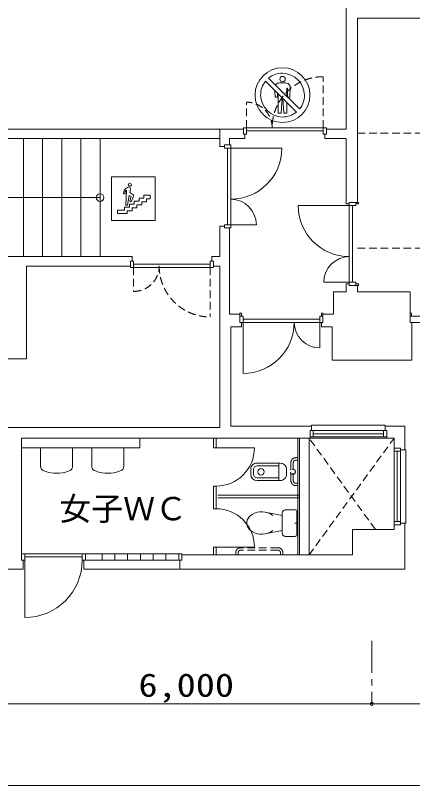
# Model space of a CAD drawing. Units: millimetres, scale not verified. Extents: x -9667 to 46333, y -21917 to 17470.
# Drawn here: x -2247 to 3975, y -21730 to -9648 of the extents above; entities that cross this region are included whole.
import ezdxf
from ezdxf.enums import TextEntityAlignment as Align

# ---------------------------------------------------------------- set-up
doc = ezdxf.new("R2010")
doc.units = ezdxf.units.MM
doc.header["$LTSCALE"] = 100
doc.linetypes.add('CHAIN1', pattern=[8, 5, -1, 1, -1])
doc.linetypes.add('DASHED1', pattern=[1.8, 1.2, -0.6])
for name, color, linetype, lineweight in [('0-0', 7, 'Continuous', 18), ('0-1', 4, 'DASHED1', 18), ('1-0', 4, 'Continuous', 18), ('2-0', 7, 'Continuous', 18), ('F-F', 7, 'Continuous', 18)]:
    doc.layers.add(name, color=color, linetype=linetype, lineweight=lineweight)
doc.styles.add('HGｺﾞｼｯｸE', font='')
doc.styles.add('ＭＳ ゴシック', font='')
doc.styles.get('HGｺﾞｼｯｸE').set_extended_font_data('HGｺﾞｼｯｸE')
doc.styles.get('ＭＳ ゴシック').set_extended_font_data('MS Gothic')

msp = doc.modelspace()

# ---------------------------------------------------------------- linework, layer by layer
at = {"layer": '0-0'}
for p, q in [((2934, -11429.9), (2934, -8501.4)), ((3114.2, -9692.6), (3114.2, -12581.3)), ((3114.2, -9692.6), (4370.7, -9692.6)), ((956.7, -11429.9), (-8279.3, -11429.9)), ((956.7, -11705.2), (956.7, -11429.9)), ((956.7, -11429.9), (1324.6, -11429.9)), ((1324.6, -11409.9), (1374.7, -11409.9)), ((1324.6, -11409.9), (1324.6, -11510)), ((1324.6, -11510), (1324.6, -11429.9)), ((1374.7, -11510), (1374.7, -11409.9)), ((2576.1, -11409.9), (1374.7, -11409.9)), ((2576.1, -11459.9), (1374.7, -11459.9)), ((2576.1, -11510), (2576.1, -11409.9)), ((2576.1, -11409.9), (2626.1, -11409.9)), ((2626.1, -11510), (2626.1, -11409.9)), ((2626.1, -11429.9), (2934, -11429.9)), ((956.7, -11580.1), (-8279.3, -11580.1)), ((-2122, -13432.3), (-2122, -11580.1)), ((-1821.6, -13432.3), (-1821.6, -11580.1)), ((-1521.3, -13432.3), (-1521.3, -11580.1)), ((-1220.9, -13432.3), (-1220.9, -11580.1)), ((-920.6, -13432.3), (-920.6, -11580.1)), ((1106.8, -11680.2), (1106.8, -11580.1)), ((1106.8, -11580.1), (1349.6, -11580.1)), ((1349.6, -11510), (1324.6, -11510)), ((1324.6, -11510), (1374.7, -11510)), ((1349.6, -11510), (1349.6, -11580.1)), ((2576.1, -11510), (2626.1, -11510)), ((2601.1, -11510), (2601.1, -11580.1)), ((2601.1, -11580.1), (2934, -11580.1)), ((2934, -11580.1), (2934, -12606.3)), ((1026.7, -11705.2), (956.7, -11705.2)), ((1026.7, -11730.2), (1026.7, -11680.2)), ((1026.7, -11680.2), (1126.9, -11680.2)), ((1026.7, -11680.2), (1106.8, -11680.2)), ((1026.7, -11705.2), (1026.7, -11680.2)), ((1126.9, -11730.2), (1126.9, -11680.2)), ((1026.7, -11730.2), (1126.9, -11730.2)), ((1076.8, -11730.2), (1076.8, -12931.7)), ((1126.9, -11730.2), (1927.8, -11730.2)), ((1126.9, -11730.2), (1126.9, -12931.7)), ((-920.6, -12506.2), (-2422.4, -12506.2)), ((2984.1, -12631.3), (2183.1, -12631.3)), ((2984.1, -12606.3), (2934, -12606.3)), ((2984.1, -12631.3), (2984.1, -12581.3)), ((2984.1, -12631.3), (2984.1, -13832.8)), ((3084.2, -12631.3), (2984.1, -12631.3)), ((3034.1, -12631.3), (3034.1, -13832.8)), ((3084.2, -12581.3), (3129.2, -12581.3)), ((3084.2, -12606.3), (3129.2, -12606.3)), ((3129.2, -12581.3), (3129.2, -12606.3)), ((1026.7, -12956.7), (956.7, -12956.7)), ((956.7, -13432.3), (956.7, -12956.7)), ((1026.7, -12931.7), (1126.9, -12931.7)), ((1026.7, -12981.7), (1026.7, -12931.7)), ((1026.7, -12956.7), (1026.7, -12981.7)), ((1126.9, -12981.7), (1026.7, -12981.7)), ((1026.7, -12981.7), (1106.8, -12981.7)), ((1106.8, -12981.7), (1106.8, -14333.3)), ((1126.9, -12931.7), (1527.3, -12931.7)), ((1126.9, -12981.7), (1126.9, -12931.7)), ((-2222.1, -13432.3), (-2422.4, -13432.3)), ((-420, -13432.3), (-2222.1, -13432.3)), ((-445, -13502.4), (-395, -13502.4)), ((-445, -13602.5), (-445, -13502.4)), ((-420, -13502.4), (-420, -13432.3)), ((-395, -13502.4), (-395, -13602.5)), ((806.5, -13502.4), (806.5, -13602.5)), ((806.5, -13502.4), (856.5, -13502.4)), ((831.5, -13502.4), (856.5, -13502.4)), ((856.5, -13502.4), (856.5, -13582.4)), ((856.5, -13502.4), (856.5, -13602.5)), ((-2071.9, -13582.4), (-445, -13582.4)), ((-2071.9, -13982.9), (-2071.9, -13582.4)), ((-445, -13602.5), (-395, -13602.5)), ((806.5, -13552.4), (-395, -13552.4)), ((806.5, -13602.5), (-395, -13602.5)), ((806.5, -13602.5), (856.5, -13602.5)), ((856.5, -13582.4), (956.7, -13582.4)), ((956.7, -13582.4), (956.7, -16110.5)), ((2984.1, -13832.8), (2583.6, -13832.8)), ((2984.1, -13857.8), (2934, -13857.8)), ((2934, -13857.8), (2934, -13982.9)), ((3084.2, -13832.8), (2984.1, -13832.8)), ((2984.1, -13832.8), (2984.1, -13882.8)), ((3084.2, -13857.8), (3129.2, -13857.8)), ((3084.2, -13882.8), (3129.2, -13882.8)), ((3114.2, -13882.8), (3114.2, -13982.9)), ((3129.2, -13882.8), (3129.2, -13857.8)), ((-2071.9, -13982.9), (-2071.9, -15034.2)), ((2733.8, -14333.3), (2733.8, -13982.9)), ((2733.8, -13982.9), (2934, -13982.9)), ((3935.2, -13982.9), (3114.2, -13982.9)), ((3935.2, -13982.9), (3935.2, -14463.5)), ((1106.8, -14333.3), (1269.5, -14333.3)), ((1269.5, -14318.3), (1294.6, -14318.3)), ((1269.5, -14363.4), (1269.5, -14318.3)), ((1294.6, -14363.4), (1294.6, -14318.3)), ((1319.6, -14363.4), (1319.6, -14463.5)), ((2521, -14363.4), (2521, -14463.5)), ((2546, -14363.4), (2546, -14318.3)), ((2571.1, -14318.3), (2546, -14318.3)), ((2571.1, -14363.4), (2571.1, -14318.3)), ((2733.8, -14333.3), (2571.1, -14333.3)), ((3935.2, -14363.4), (7439.4, -14363.4)), ((1319.6, -14463.5), (1269.5, -14463.5)), ((1294.6, -14463.5), (1294.6, -14533.6)), ((1319.6, -14413.5), (2521, -14413.5)), ((1319.6, -14463.5), (1319.6, -15264.5)), ((1319.6, -14463.5), (2521, -14463.5)), ((2521, -14463.5), (2521, -14864)), ((2521, -14463.5), (2571.1, -14463.5)), ((2546, -14463.5), (2546, -14533.6)), ((3935.2, -14463.5), (7439.4, -14463.5)), ((1126.9, -16090.5), (1126.9, -14533.6)), ((1126.9, -14533.6), (1294.6, -14533.6)), ((2713.7, -14533.6), (2546, -14533.6)), ((2713.7, -15054.2), (2713.7, -14533.6)), ((-2071.9, -15034.2), (-3273.4, -15034.2)), ((2713.7, -15054.2), (3965.2, -15054.2)), ((956.7, -16110.5), (-8279.3, -16110.5)), ((2393.4, -16090.5), (1126.9, -16090.5)), ((2393.4, -16160.5), (2368.3, -16160.5)), ((2393.4, -16075.4), (2393.4, -16160.5)), ((2393.4, -16075.4), (3544.7, -16075.4)), ((2393.4, -16160.5), (2393.4, -16090.5)), ((3519.7, -16160.5), (2418.4, -16160.5)), ((3544.7, -16075.4), (3544.7, -16160.5)), ((3544.7, -16160.5), (3544.7, -16090.5)), ((3855.1, -16090.5), (3544.7, -16090.5)), ((3544.7, -16160.5), (3569.8, -16160.5)), ((3569.8, -16160.5), (3569.8, -16280.7)), ((3855.1, -16460.9), (3855.1, -16090.5)), ((-2152, -16280.7), (2368.3, -16280.7)), ((-2152, -17592.2), (-2152, -16280.7)), ((-2152, -16430.9), (-2152, -16280.7)), ((-299.8, -16430.9), (-299.8, -16280.7)), ((856.5, -16430.9), (856.5, -16285.7)), ((896.6, -16430.9), (896.6, -16285.7)), ((2178.1, -18112.8), (2178.1, -16280.7)), ((2203.1, -18112.8), (2203.1, -16280.7)), ((2353.3, -18112.8), (2353.3, -16280.7)), ((2418.4, -16260.7), (2368.3, -16260.7)), ((3519.7, -16210.6), (2418.4, -16210.6)), ((3519.7, -16260.7), (2418.4, -16260.7)), ((3569.8, -16280.7), (3684.9, -16280.7)), ((3684.9, -16280.7), (3684.9, -16435.9)), ((-2152, -16430.9), (-299.8, -16430.9)), ((-1851.7, -16430.9), (-1851.7, -16723.2)), ((-1351.1, -16430.9), (-1851.7, -16430.9)), ((-1351.1, -16430.9), (-1351.1, -16723.2)), ((-1050.7, -16430.9), (-1050.7, -16723.2)), ((-550.1, -16430.9), (-1050.7, -16430.9)), ((-550.1, -16430.9), (-550.1, -16723.2)), ((856.5, -16430.9), (896.6, -16430.9)), ((896.6, -16430.9), (1497.3, -16430.9)), ((3684.9, -16435.9), (3785, -16435.9)), ((3684.9, -17587.2), (3684.9, -16485.9)), ((3735, -17587.2), (3735, -16485.9)), ((3785, -16460.9), (3785, -16435.9)), ((3785, -16460.9), (3855.1, -16460.9)), ((3870.1, -16460.9), (3785, -16460.9)), ((3785, -17587.2), (3785, -16485.9)), ((1899.9, -16670.4), (1539.5, -16670.4)), ((1879.9, -16670.4), (1879.9, -16945.7)), ((1439.4, -16845.6), (1439.4, -16770.5)), ((1484.4, -16845.6), (1484.4, -16770.5)), ((1879.9, -16715.5), (1539.5, -16715.5)), ((2000.1, -16770.5), (2000.1, -16845.6)), ((1879.9, -16900.7), (1539.5, -16900.7)), ((856.5, -17031.6), (896.6, -17031.6)), ((856.5, -17031.6), (856.5, -17387)), ((896.6, -17031.6), (896.6, -17387)), ((1899.9, -16945.7), (1539.5, -16945.7)), ((921.6, -17176.7), (2203.1, -17176.7)), ((921.6, -17216.8), (2203.1, -17216.8)), ((856.5, -17387), (896.6, -17387)), ((1664.4, -17439.4), (1931, -17492)), ((1931, -17771.1), (1931, -17452)), ((1981.1, -17401.9), (2141.2, -17401.9)), ((2161.3, -17801.1), (2161.3, -17421.9)), ((-2152, -18192.9), (-2152, -17592.2)), ((2161.3, -17610.9), (2131.2, -17610.9)), ((3684.9, -17637.3), (3684.9, -17712.4)), ((3785, -17612.3), (3855.1, -17612.3)), ((3855.1, -18333.1), (3855.1, -17612.3)), ((1664.4, -17782.4), (1931, -17729.8)), ((3684.9, -17712.4), (3034.1, -17712.4)), ((3034.1, -17712.4), (3034.1, -18112.8)), ((1981.1, -17821.2), (2141.2, -17821.2)), ((856.5, -17987.7), (896.6, -17987.7)), ((856.5, -17987.7), (856.5, -18112.8)), ((896.6, -17987.7), (896.6, -18112.8)), ((896.6, -17987.7), (1497.3, -17987.7)), ((-2102, -18092.8), (-2152, -18092.8)), ((-2127, -18092.8), (-2152, -18092.8)), ((-2152, -18192.9), (-2152, -18092.8)), ((-2152, -18112.8), (-2152, -18192.9)), ((-2102, -18192.9), (-2102, -18092.8)), ((-1200.9, -18092.8), (-2102, -18092.8)), ((-1200.9, -18192.9), (-1200.9, -18092.8)), ((-1150.8, -18092.8), (-1150.8, -18192.9)), ((-890.5, -18192.9), (-890.5, -18092.8)), ((-690.3, -18192.9), (-690.3, -18092.8)), ((-490.1, -18192.9), (-490.1, -18092.8)), ((-289.8, -18192.9), (-289.8, -18092.8)), ((-89.6, -18192.9), (-89.6, -18092.8)), ((110.7, -18192.9), (110.7, -18092.8)), ((310.9, -18192.9), (310.9, -18092.8)), ((361, -18192.9), (361, -18092.8)), ((-2127, -18192.9), (-2152, -18192.9)), ((-2102, -18192.9), (-2152, -18192.9)), ((-2152, -18192.9), (-2127, -18192.9)), ((-2127, -18192.9), (-2127, -18333.1)), ((-1200.9, -18142.9), (-2102, -18142.9)), ((-2102, -18192.9), (-2102, -19094)), ((-1200.9, -18192.9), (-1150.8, -18192.9)), ((-1175.9, -18192.9), (-1150.8, -18192.9)), ((-1150.8, -18192.9), (361, -18192.9)), ((361, -18192.9), (330.9, -18192.9)), ((330.9, -18333.1), (330.9, -18192.9)), ((-3218.3, -18333.1), (-2127, -18333.1)), ((330.9, -18333.1), (3855.1, -18333.1))]:
    msp.add_line(p, q, dxfattribs=at)
at = {"layer": '0-0', "linetype": 'DASHED1'}
for p, q in [((2576.1, -11409.9), (2576.1, -10608.9)), ((1374.7, -11409.9), (1374.7, -11009.4)), ((-395, -13602.5), (-395, -13977.9)), ((806.5, -13602.5), (806.5, -14378.4)), ((2353.3, -18112.8), (3684.9, -16280.7)), ((3393.9, -17712.4), (2353.3, -16280.7)), ((2069, -16661.8), (2069, -16948.1)), ((2107, -16948.1), (2107, -16661.8)), ((2145.1, -16623.8), (2178.1, -16623.8)), ((2145.1, -17024.2), (2178.1, -17024.2)), ((1867.4, -17998.7), (1280.7, -17998.7)), ((1204.7, -18074.8), (1204.6, -18107.8)), ((1242.7, -18074.8), (1242.7, -18107.8)), ((1867.4, -18036.7), (1280.7, -18036.7)), ((1905.5, -18074.8), (1905.5, -18107.8)), ((1943.5, -18074.8), (1943.5, -18107.8))]:
    msp.add_line(p, q, dxfattribs=at)
at = {"layer": '0-0'}
for points in [[(2601.1, -11510), (2626.1, -11510), (2626.1, -11429.9)], [(3084.2, -12631.3), (3084.2, -12581.3), (2984.1, -12581.3)], [(2984.1, -12606.3), (2984.1, -12581.3), (3114.2, -12581.3)], [(-420, -13502.4), (-445, -13502.4), (-445, -13582.4)], [(831.5, -13502.4), (831.5, -13432.3), (956.7, -13432.3)], [(3084.2, -13832.8), (3084.2, -13882.8), (2984.1, -13882.8)], [(2984.1, -13857.8), (2984.1, -13882.8), (3114.2, -13882.8)], [(1294.6, -14463.5), (1269.5, -14463.5), (1269.5, -14333.3)], [(1319.6, -14363.4), (1269.5, -14363.4), (1269.5, -14463.5)], [(2521, -14363.4), (2571.1, -14363.4), (2571.1, -14463.5)], [(2546, -14463.5), (2571.1, -14463.5), (2571.1, -14333.3)], [(3965.2, -15054.2), (3965.2, -14463.5), (3935.2, -14463.5)], [(2368.3, -16160.5), (2418.4, -16160.5), (2418.4, -16260.7)], [(2368.3, -16260.7), (2368.3, -16160.5), (2368.3, -16280.7), (3569.8, -16280.7)], [(3870.1, -16460.9), (3870.1, -17612.3), (3785, -17612.3)], [(3785, -17612.3), (3785, -17637.3), (3684.9, -17637.3)], [(-1200.9, -18092.8), (-1150.8, -18092.8), (-1175.9, -18092.8)], [(-1150.8, -18192.9), (-1150.8, -18092.8), (361, -18092.8)], [(3034.1, -18112.8), (361, -18112.8), (361, -18192.9)], [(-1175.9, -18192.9), (-1175.9, -18333.1), (330.9, -18333.1)]]:
    msp.add_lwpolyline(points, dxfattribs=at)
for points in [[(3935.2, -14363.4), (3960.2, -14363.4), (3960.2, -14318.3), (3935.2, -14318.3)], [(3569.8, -16260.7), (3519.7, -16260.7), (3519.7, -16160.5), (3569.8, -16160.5)], [(3684.9, -16485.9), (3684.9, -16435.9), (3785, -16435.9), (3785, -16485.9)], [(3684.9, -17637.3), (3684.9, -17587.2), (3785, -17587.2), (3785, -17637.3)]]:
    msp.add_lwpolyline(points, close=True, dxfattribs=at)
at = {"layer": '0-0', "linetype": 'DASHED1'}
for points in [[(2145.1, -16585.7), (2178.1, -16585.7), (2178.1, -16623.8)], [(2145.1, -16986.2), (2178.1, -16986.2), (2178.1, -17024.2)]]:
    msp.add_lwpolyline(points, dxfattribs=at)
at = {"layer": '0-0'}
for centre, radius in [((-920.6, -12506.2), 59.8), ((1599.6, -16808.1), 50.1)]:
    msp.add_circle(centre, radius, dxfattribs=at)
at = {"layer": '0-0', "linetype": 'DASHED1'}
msp.add_circle((2100.2, -16808.1), 40, dxfattribs=at)
for centre, radius, start, end in [((2576.1, -11409.9), 801, 90, 180), ((1374.7, -11409.9), 400.5, 0, 90), ((-395, -13577.4), 400.5, 270, 0), ((806.5, -13577.4), 801, 180, 270), ((2145.1, -16661.8), 76.1, 89.99995, 180.00015), ((2145.1, -16661.8), 38, 89.99995, 180.00015), ((2145.1, -16948.1), 76.1, 180.00015, 270.00011), ((2145.1, -16948.1), 38, 180.00015, 270.00011), ((1280.7, -18074.8), 76.1, 89.99994, 179.99959), ((1867.4, -18074.8), 76.1, 359.99974, 89.99994), ((1280.7, -18074.8), 38, 89.99994, 179.99959), ((1867.4, -18074.8), 38, 359.99974, 89.99994)]:
    msp.add_arc(centre, radius, start, end, dxfattribs=at)
at = {"layer": '0-0'}
for centre, radius, start, end in [((1126.9, -11730.2), 801, 270, 0), ((1126.9, -12931.7), 400.5, 0, 90), ((2984.1, -12631.3), 801, 180, 270), ((2984.1, -13832.8), 400.5, 90, 180), ((1319.6, -14463.5), 801, 270, 0), ((2521, -14463.5), 400.5, 180, 270), ((896.6, -16430.9), 600.7, 270, 0), ((1539.5, -16770.5), 100.1, 89.99995, 180.00015), ((1899.9, -16770.5), 100.1, 0.00031, 89.99995), ((-1781.6, -16723.2), 70.1, 180.00026, 243.1427), ((-1632.3, -16428.5), 400.5, 243.14244, 261.10791), ((-1570.4, -16428.5), 400.5, 278.89207, 296.85754), ((-1421.2, -16723.2), 70.1, 296.85728, 359.99973), ((-980.7, -16723.2), 70.1, 180.00026, 243.1427), ((-831.4, -16428.5), 400.5, 243.14244, 261.10791), ((-769.5, -16428.5), 400.5, 278.89207, 296.85754), ((-620.2, -16723.2), 70.1, 296.85728, 359.99973), ((1539.5, -16770.5), 55.1, 89.99995, 180.00015), ((-1601.4, -16230.6), 600.7, 261.10794, 278.89204), ((-800.4, -16230.6), 600.7, 261.10794, 278.89204), ((1539.5, -16845.6), 100.1, 180.00015, 270.00011), ((1539.5, -16845.6), 55.1, 180.00015, 270.00011), ((1899.9, -16845.6), 100.1, 270.00011, 0.00031), ((896.6, -17987.7), 600.7, 0, 90), ((1564.3, -17634.7), 190.2, 123.33, 159.67999), ((1610.6, -17731), 296.6, 53.80998, 120.43999), ((1981.1, -17452), 48.8, 90, 180), ((2141.3, -17421.9), 18.8, 0, 90), ((1515.5, -17610.9), 136.4, 161.86, 198.14), ((1564.3, -17587.1), 190.2, 200.32001, 236.67), ((1610.6, -17490.8), 296.6, 239.56, 306.19), ((1981.1, -17771.1), 48.8, 180, 270), ((2141.2, -17801.1), 18.8, 270, 0), ((-2102, -18192.9), 901.1, 270, 0)]:
    msp.add_arc(centre, radius, start, end, dxfattribs=at)
at = {"layer": '0-1'}
for p, q in [((3114.2, -9692.6), (18452.5, -9692.6)), ((3114.2, -11494.7), (18452.5, -11494.7)), ((3114.2, -13296.9), (18452.5, -13296.9))]:
    msp.add_line(p, q, dxfattribs=at)
at = {"layer": '1-0', "linetype": 'CHAIN1'}
msp.add_line((3334.5, -19460), (3334.5, -20447.2), dxfattribs=at)
at = {"layer": '1-0'}
for p, q in [((-2672.7, -20447.2), (3334.5, -20447.2)), ((3334.5, -20447.2), (9341.6, -20447.2))]:
    msp.add_line(p, q, dxfattribs=at)
msp.add_circle((3334.5, -20447.2), 25, dxfattribs=at)
at = {"layer": '2-0'}
for p, q in [((1720, -10631.2), (1828.2, -10739.6)), ((2052.1, -10930.4), (2060, -10782.2))]:
    msp.add_line(p, q, dxfattribs=at)
for points in [[(1959.3, -11183.6), (1943.1, -10951.8), (1933.4, -10942), (1916.4, -11183.6), (1869.2, -11183.6), (1869.2, -10877.8), (1858.5, -10867.2), (1858.5, -10930.4), (1823.7, -10930.4), (1818.1, -10826.8), (1671.5, -10680.2)], [(1828.2, -10739.6), (2006.5, -10917.8), (2006.5, -10788.8), (2017.2, -10788.8), (2017.2, -10928.4), (2019, -10930.4), (2052.1, -10930.4)], [(2060, -10782.2), (2052.1, -10930.4), (2019, -10930.4), (2204.5, -11115.8)], [(2155.6, -11164.2), (2006.5, -11015.2), (2006.5, -11183.6), (1959.3, -11183.6)], [(-553.4, -12436.3), (-553, -12444.4), (-531.9, -12448), (-531.9, -12446.5)], [(-506.1, -12390.4), (-518.3, -12622.6), (-491.4, -12622.6), (-462.7, -12474.7), (-436, -12487), (-454.4, -12555.1), (-435.2, -12574.3), (-395.1, -12488.5), (-392.8, -12477.7)], [(-452.5, -12338.5), (-456, -12335.8), (-456.5, -12335.8)], [(-405.4, -12456.1), (-453.6, -12428.5), (-449, -12405.1)]]:
    msp.add_lwpolyline(points, dxfattribs=at)
for points in [[(1858.5, -10930.4), (1858.5, -10867.2), (1818.1, -10826.8), (1823.7, -10930.4)], [(2006.5, -10788.8), (2006.5, -10917.8), (2017.2, -10928.4), (2017.2, -10788.8)], [(1916.4, -11183.6), (1933.4, -10942), (1869.2, -10877.8), (1869.2, -11183.6)], [(1959.3, -11183.6), (2006.5, -11183.6), (2006.5, -11015.2), (1943.1, -10951.8)], [(2019, -10930.4), (2017.2, -10928.4), (2017.2, -10930.4)], [(-57.1, -12863.5), (-739.6, -12863.5), (-739.6, -12181), (-57.1, -12181)], [(-136.5, -12469.9), (-233.4, -12469.9), (-233.4, -12516.4), (-309.9, -12516.4), (-309.9, -12563.2), (-386.2, -12563.2), (-386.2, -12609.4), (-462.4, -12609.4), (-462.4, -12655.6), (-538.7, -12655.6), (-538.7, -12702.1), (-649.1, -12702.1), (-649.1, -12757.9), (-496.6, -12757.9), (-496.6, -12711.4), (-420.3, -12711.4), (-420.3, -12664.9), (-344, -12664.9), (-344, -12618.4), (-267.9, -12618.4), (-267.9, -12572.2), (-191.5, -12572.2), (-191.5, -12525.7), (-136.5, -12525.7)]]:
    msp.add_lwpolyline(points, close=True, dxfattribs=at)
for centre, radius, start, end in [((1937.9, -10897.9), 430.3, 90.01331, 180.01066), ((1937.8, -10897.9), 430.3, 359.99201, 89.98935), ((1939.7, -10900.6), 347.6, 90.17441, 129.18968), ((1939.5, -10648.9), 44.6, 92.06739, 177.98594), ((1936.2, -10648.9), 44.6, 2.02021, 87.81967), ((1925.4, -10910.3), 357.6, 2.10521, 87.88481), ((1941, -10898.2), 346.8, 141.02952, 179.82214), ((1886.8, -10777.4), 69.7, 101.00287, 147.14539), ((1937.8, -11062.4), 359.3, 89.98013, 100.30929), ((1939.4, -10645.7), 44.5, 182.1377, 268.07609), ((1936.2, -10645.6), 44.5, 272.10635, 357.78666), ((1938.7, -11053.6), 350.4, 79.56016, 90.14089), ((1987, -10780.3), 73, 358.57678, 77.97511), ((1937.8, -10897.9), 430.2, 180.00266, 270.00001), ((1951.8, -10884), 357.8, 182.10188, 267.88148), ((1937.9, -10897.9), 430.2, 269.99733, 359.99468), ((1934.9, -10896), 347.8, 320.81515, 359.80815), ((1937.6, -10895.8), 345.8, 270.16395, 309.09017), ((-454.2, -12304.2), 26.3, 92.29837, 177.66072), ((-454, -12301.9), 26.4, 182.59799, 267.44292), ((-456.1, -12304.1), 26.2, 2.07451, 87.97322), ((-456.2, -12302.1), 26.2, 272.17571, 357.77656), ((-448.9, -12440.1), 104.5, 94.11782, 177.94518), ((-457.5, -12446.8), 74.5, 130.76114, 179.77837), ((-582.7, -12378.5), 136.2, 0.02208, 17.06473), ((-590.4, -12378.5), 143.9, 349.35009, 0.04517), ((-418, -12478), 25.3, 0.6005, 59.94799)]:
    msp.add_arc(centre, radius, start, end, dxfattribs=at)
at = {"layer": 'F-F'}
msp.add_line((-9667.2, -21730.4), (46332.8, -21730.4), dxfattribs=at)

# ---------------------------------------------------------------- texts
at = {"layer": '1-0', "style": 'ＭＳ ゴシック', "width": 1.2}
msp.add_text('6,000', height=366.6, dxfattribs=at).set_placement((-319.1, -20447.2), align=Align.BOTTOM_LEFT)
at = {"layer": '2-0', "style": 'HGｺﾞｼｯｸE'}
msp.add_text('女子ＷＣ', height=366.6, dxfattribs=at).set_placement((-1559.1, -17678.8), align=Align.BOTTOM_LEFT)

doc.saveas('drawing.dxf')
